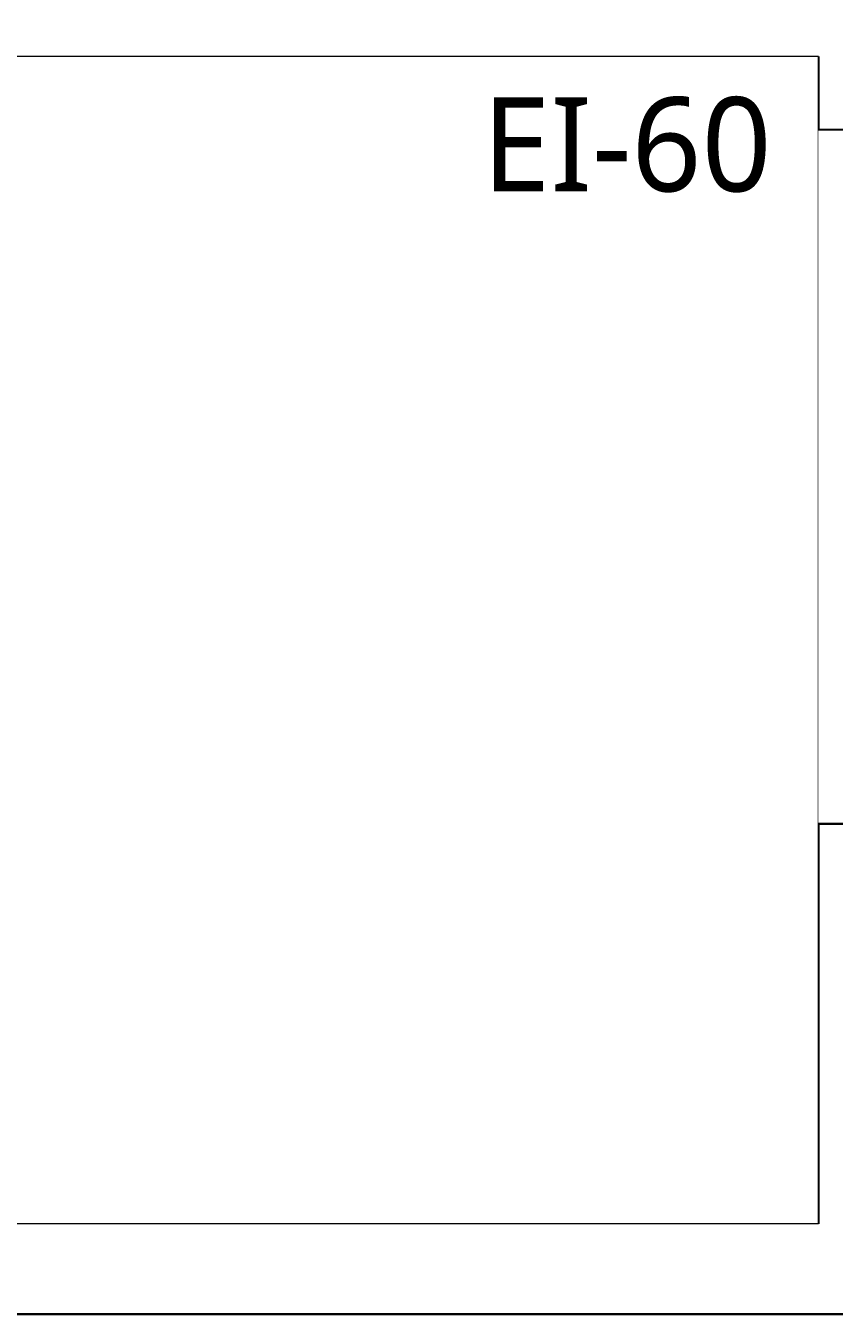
# Model space of a CAD drawing. Header units: millimetres. Extents: x 720925 to 840725318, y 793496 to 1061196.
# Drawn here: x 734939 to 736657, y 915233 to 917970 of the extents above; entities that cross this region are included whole.
import ezdxf

# ---------------------------------------------------------------- set-up
doc = ezdxf.new("R2010")
doc.units = ezdxf.units.MM
doc.linetypes.add('CENTER', pattern=[50.8, 31.75, -6.35, 6.35, -6.35])
doc.linetypes.add('DASHED', pattern=[19.05, 12.7, -6.35])
for name, color, linetype, lineweight in [('!ESP_EI60 tuletõkkesektsioon', 1, 'DASHED', 30), ('!ESP_Fassaad', 7, 'Continuous', 9), ('Soojustus', 7, 'Continuous', 9), ('Sõlmed', 7, 'Continuous', 9), ('TULETOKKESEKTSIOONI_PIIR', 1, 'CENTER', 30)]:
    doc.layers.add(name, color=color, linetype=linetype, lineweight=lineweight)
doc.layers.add('Aknad', color=7, linetype='Continuous')
doc.layers.add('Sein', color=7, linetype='Continuous')
doc.styles.add('Annotative', font='malgunsl.ttf', dxfattribs={"height": 2})

# ---------------------------------------------------------------- blocks, each defined once
blk = doc.blocks.new('A$Cd41c49e0')
at = {"lineweight": 0}
blk.add_wipeout([(150, -25), (0, -25), (0, 0), (-450, 0), (-450, -1475), (0, -1475), (0, -1450), (150, -1450)], dxfattribs=at)
at = {"layer": 'Aknad'}
blk.add_lwpolyline([(-450, 0), (-50, 0), (0, 0), (0, -50), (-50, -50), (-50, 0), (0, 0), (0, -50), (0, -1425), (-50, -1425), (-50, -1475), (0, -1475), (0, -1425), (0, -1475), (-50, -1475), (-450, -1475), (-50, -1475), (-50, -50), (-25, -50), (-25, -1425)], dxfattribs=at)
at = {"layer": 'Soojustus'}
blk.add_lwpolyline([(150, -1450), (150, -25)], dxfattribs=at)
at = {"layer": 'Sõlmed', "linetype": 'ByBlock'}
for points in [[(150, -25), (0, -25)], [(150, -1450), (0, -1450)]]:
    blk.add_lwpolyline(points, dxfattribs=at)

msp = doc.modelspace()

# ---------------------------------------------------------------- linework, layer by layer
at = {"layer": '!ESP_EI60 tuletõkkesektsioon', "ltscale": 0.1}
msp.add_lwpolyline([(731593.2, 918035.1), (731593.2, 915233.2), (737173.4, 915233.2)], dxfattribs=at)
at = {"layer": '!ESP_Fassaad'}
for points in [[(736623.4, 917905.1), (731843.4, 917905.1)], [(736623.4, 915425.1), (731843.4, 915425.1)]]:
    msp.add_lwpolyline(points, dxfattribs=at)
at = {"layer": 'Sein'}
msp.add_lwpolyline([(736623.4, 917905.1), (736623.4, 915425.1)], dxfattribs=at)

# ---------------------------------------------------------------- texts
at = {"layer": 'TULETOKKESEKTSIOONI_PIIR', "color": 10, "insert": (735908.9, 917615.5), "char_height": 200, "width": 22010.874, "attachment_point": 7, "style": 'Annotative'}
msp.add_mtext('EI-60', dxfattribs=at)

# ---------------------------------------------------------------- next in the draw order: block references
at = {"lineweight": 0}
msp.add_blockref('A$Cd41c49e0', (737073.4, 917750.1), dxfattribs=at)

doc.saveas('drawing.dxf')
